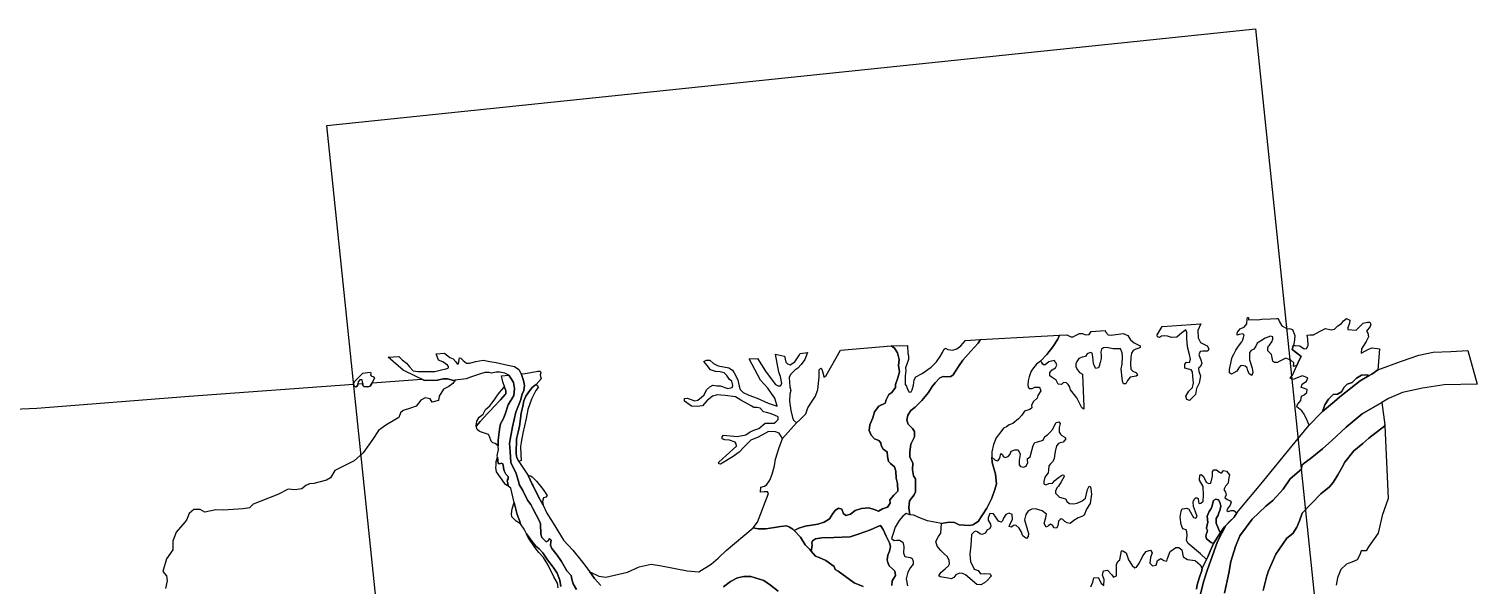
# Model space of a CAD drawing. Header units: inches. Extents: x 288635 to 1232953, y 676945 to 1655780.
# Drawn here: x 551611 to 619143, y 1588617 to 1614530 of the extents above; entities that cross this region are included whole.
import ezdxf

# ---------------------------------------------------------------- set-up
doc = ezdxf.new("R2010")
doc.units = ezdxf.units.IN
doc.header["$MEASUREMENT"] = 0
doc.layers.add('Images', color=7, linetype='Continuous')
picture_1 = doc.add_image_def('image1.jpg', size_in_pixel=(2578, 3749))

msp = doc.modelspace()

# ---------------------------------------------------------------- linework, layer by layer
at = {"color": 1}
for points in [[(606256.1763, 1600792.2546), (606123.8844, 1600474.754), (606130.499, 1600144.0241), (606242.9471, 1599919.1279), (606560.4477, 1599766.9921), (606639.8229, 1599621.471), (606593.5207, 1599522.2521), (606362.0098, 1599509.0229), (606236.3325, 1599495.7937), (606176.8011, 1599350.2726), (606262.7909, 1599112.1471), (606302.4785, 1598953.3968), (606249.5617, 1598801.261), (606150.3427, 1598728.5005), (606163.5719, 1598569.7502), (606242.9471, 1598371.3123), (606183.4157, 1598020.7387), (606064.353, 1597769.384), (606011.4362, 1597491.5709), (605740.2378, 1597220.3725), (605607.9458, 1597266.6746), (605555.1722, 1597423.1652), (605707.1648, 1597650.3212), (605872.5297, 1597828.9153), (605925.4465, 1598047.197), (605892.3735, 1598331.6247), (605865.9151, 1598556.521), (605810.9631, 1598638.949), (605687.321, 1598682.1983), (605515.3415, 1598728.5005), (605508.7269, 1598913.7092), (605594.7166, 1598999.6989), (605740.2378, 1598979.8552), (605786.5399, 1599145.2201), (605733.6232, 1599363.5018), (605641.0188, 1599714.0754), (605614.5604, 1600104.3366), (605614.5604, 1600388.7642), (605561.6436, 1600514.4416), (605369.8203, 1600375.535), (605138.3095, 1600170.4825), (604886.9548, 1600157.2533), (604701.7461, 1600210.1701), (604556.225, 1600236.6285), (604430.5476, 1600216.7847), (604337.9433, 1600157.2533), (604238.7243, 1600183.7117), (604230.7868, 1600283.3716), (604463.6206, 1600659.9627), (606256.1763, 1600792.2546)], [(608481.6642, 1601076.6012), (608486.9559, 1600970.9542), (608693.3313, 1600986.8293), (608920.8734, 1600973.6001), (609108.7279, 1601002.7043), (609516.1871, 1601029.1627), (609807.2293, 1601037.1002), (609868.0836, 1601031.8085), (609926.2921, 1600875.704), (610042.709, 1600695.787), (610270.2511, 1600571.4326), (610442.2306, 1600550.2659), (610533.3198, 1600520.9751), (610652.3826, 1600243.162), (610627.4393, 1600047.5566), (610592.6213, 1599846.5621), (610572.0968, 1599783.1456), (610549.5474, 1599708.464), (610518.9599, 1599597.764), (610782.8375, 1599385.223), (610935.3358, 1599261.2529), (610850.8204, 1599092.2222), (610736.9849, 1598846.8883), (610590.3976, 1598806.6582), (610603.6268, 1598968.0544), (610458.1056, 1599092.4088), (610299.3553, 1599150.6173), (610231.7489, 1599192.6246), (609952.7505, 1599052.7212), (609844.2711, 1598991.8669), (609690.8124, 1598986.5753), (609649.0586, 1599021.2451), (609614.2949, 1599050.1107), (609563.0943, 1599357.314), (609489.7287, 1599417.847), (609386.541, 1599531.618), (609391.8327, 1599674.4933), (609422.0676, 1599766.9111), (609464.6136, 1599798.8206), (609574.3955, 1599952.3064), (609619.3748, 1600081.9525), (609614.0831, 1600177.2026), (609513.5412, 1600216.8902), (609270.1241, 1600124.2859), (609050.5195, 1599981.4106), (608894.415, 1599880.8687), (608825.6232, 1599753.8685), (608728.9234, 1599612.6037), (608603.3728, 1599550.1389), (608526.6434, 1599457.5345), (608537.2268, 1599110.9297), (608595.4352, 1598920.4293), (608628.316, 1598823.1023), (608661.5812, 1598724.6372), (608693.3313, 1598523.5535), (608637.7687, 1598380.6782), (608510.7684, 1598465.3451), (608457.8516, 1598610.8662), (608415.5182, 1598737.8664), (608336.1431, 1598819.8874), (608217.8502, 1598842.7665), (608119.1843, 1598835.7625), (608034.4321, 1598746.2306), (607941.9131, 1598584.4078), (607796.392, 1598499.741), (607698.4959, 1598441.5325), (607592.6624, 1598510.3243), (607592.6624, 1598666.4288), (607674.6834, 1599036.8462), (607730.246, 1599235.2841), (607794.8768, 1599370.0353), (607888.9963, 1599555.4306), (608021.2883, 1599751.2226), (608180.0386, 1599947.0147), (608214.4345, 1600050.2024), (608254.1221, 1600145.4526), (608271.508, 1600216.5769), (608283.2263, 1600264.5153), (608219.7262, 1600330.6613), (608055.7413, 1600288.4992), (607949.8506, 1600264.5153), (607961.9543, 1600327.4544), (607976.309, 1600402.0989), (608090.0801, 1600555.5576), (608163.3196, 1600584.6527), (608283.2263, 1600632.2869), (608402.289, 1600793.683), (608418.1641, 1601002.7043), (608431.3932, 1601076.6012), (608481.6642, 1601076.6012)], [(613124.7974, 1600527.1769), (613503.9549, 1600498.9827), (613668.91, 1600647.8271), (613840.3603, 1600812.9275), (614038.646, 1600867.4643), (614138.6092, 1600859.0407), (614189.611, 1600768.4774), (614157.861, 1600660.5272), (613981.7725, 1600440.8098), (614049.9108, 1600355.7266), (614077.2993, 1600179.6091), (613977.0637, 1599962.432), (613751.4602, 1599625.4751), (613745.1102, 1599422.2747), (613935.6105, 1599536.5749), (614086.7561, 1599601.775), (614259.4612, 1599676.2752), (614593.2378, 1599623.983), (614514.5445, 1598640.3164), (614243.0272, 1598437.1953), (614111.7019, 1598375.9102), (613997.4017, 1598405.5436), (613751.8678, 1598397.0769), (613527.5007, 1598253.1432), (613315.8336, 1598062.6429), (613082.9998, 1597973.7427), (612943.2996, 1597829.8091), (612816.2993, 1597613.9086), (612638.4989, 1597508.0751), (612435.2985, 1597491.1417), (612219.3981, 1597279.4746), (612045.8311, 1597017.0074), (611931.5309, 1596707.9735), (611858.3691, 1596632.6619), (611315.8189, 1596074.1693), (611221.9105, 1596285.4634), (611131.7883, 1596488.2383), (611075.9995, 1596574.1562), (610968.0436, 1596740.4143), (610735.5569, 1596920.6784), (610777.8903, 1597031.8036), (610931.349, 1597222.304), (610952.5157, 1597418.096), (611084.8076, 1597486.8878), (611205.2247, 1597590.9993), (611217.0995, 1597730.305), (611009.7152, 1597800.7374), (610936.6406, 1597825.5552), (610989.5574, 1597973.7221), (611193.2315, 1598120.023), (611259.4811, 1598274.6053), (610984.2657, 1598370.5979), (610639.6079, 1598222.2311), (610545.1047, 1598195.2302), (610423.348, 1598254.181), (610545.1047, 1598433.3556), (610736.9849, 1598846.8883), (610850.8204, 1599092.2222), (610935.3358, 1599261.2529), (610782.8375, 1599385.223), (610518.9599, 1599597.764), (610549.5474, 1599708.464), (610572.0968, 1599783.1456), (610655.2998, 1599781.0504), (610882.8419, 1599762.5295), (611075.9882, 1599617.0084), (611195.0509, 1599638.1751), (611274.426, 1599783.6963), (611250.6135, 1600074.7385), (611221.5093, 1600254.6555), (611360.6265, 1600268.6949), (611509.9057, 1600283.7598), (611825.995, 1600442.7463), (612081.4068, 1600565.277), (612335.4073, 1600501.7769), (612494.1577, 1600546.2269), (612652.908, 1600692.2772), (612824.3583, 1600806.5775), (612913.2585, 1600927.2277), (613052.9588, 1601035.1779), (613124.7974, 1601013.0483), (613205.3591, 1600958.9778), (613192.6591, 1600819.2775), (613124.7974, 1600597.027), (613124.7974, 1600527.1769)], [(598256.5111, 1598319.9669), (598212.061, 1598135.8165), (598193.011, 1597951.6661), (598212.061, 1597843.7159), (598256.5111, 1597773.8658), (598402.5614, 1597780.2158), (598523.2117, 1597843.7159), (598739.1121, 1597837.3659), (598802.6122, 1597665.9156), (598662.9119, 1597456.3652), (598624.8119, 1597323.0149), (598466.0615, 1597170.6146), (598364.4613, 1596999.1642), (598377.1614, 1596878.514), (598294.6112, 1596789.6138), (598040.6107, 1596719.7637), (597907.2604, 1596529.2633), (597761.2101, 1596357.813), (597488.1596, 1596141.9125), (597329.4093, 1596084.7624), (597196.059, 1595995.8622), (597062.7087, 1595926.0121), (596986.5086, 1595824.4119), (596713.458, 1595475.1612), (596586.4578, 1595170.3606), (596511.0931, 1594829.7262), (596519.2286, 1594577.032), (596527.1121, 1594332.1846), (596690.5715, 1593776.4545), (596730.2591, 1593339.8912), (596650.884, 1593070.0156), (596508.0087, 1592657.2648), (596289.5947, 1592195.3014), (595883.1939, 1591579.3501), (595635.5434, 1591426.9498), (595457.743, 1591388.8498), (594987.8421, 1591426.9498), (594778.2917, 1591528.55), (594524.2912, 1591553.9501), (594333.7908, 1591509.5), (594163.9685, 1591476.5384), (593521.9152, 1591609.5127), (593107.5903, 1591771.4158), (592878.9764, 1591879.3882), (592687.0044, 1591887.4157), (592641.366, 1592217.7596), (592673.116, 1592535.2603), (592887.429, 1592821.0108), (592950.9291, 1592955.9486), (592950.9291, 1593392.512), (592950.9291, 1593559.1998), (592855.6789, 1593710.0126), (592815.9913, 1593987.8257), (592823.9288, 1594305.3263), (592696.9286, 1594575.2018), (592688.9911, 1594829.2024), (592744.5537, 1595186.3906), (592911.2415, 1595519.7662), (592903.304, 1595765.8292), (592815.9913, 1595916.642), (592617.5534, 1596107.1424), (592546.1158, 1596297.6428), (592593.7409, 1596527.8308), (592744.5537, 1596750.0812), (592942.9916, 1596900.894), (593244.6172, 1597210.4571), (593562.1178, 1597583.5204), (593736.7431, 1597861.3334), (593871.6809, 1598043.8963), (594085.9938, 1598266.1467), (594252.6817, 1598329.6469), (594451.1196, 1598313.7718), (594601.9324, 1598329.6469), (594713.0576, 1598416.9595), (594816.2453, 1598575.7098), (594959.1206, 1598805.8978), (595165.496, 1599091.6484), (595530.6217, 1599520.2742), (595871.9349, 1599885.4), (595989.2615, 1600064.273), (599676.372, 1600266.6115), (599594.6182, 1600069.9695), (599366.6229, 1599717.8754), (599086.6792, 1599357.1232), (598779.4328, 1599052.1716), (598605.7618, 1598916.8681), (598415.2614, 1598675.5676), (598332.7113, 1598548.5673), (598256.5111, 1598319.9669)], [(598256.5111, 1598319.9669), (598212.061, 1598135.8165), (598193.011, 1597951.6661), (598212.061, 1597843.7159), (598256.5111, 1597773.8658), (598402.5614, 1597780.2158), (598523.2117, 1597843.7159), (598739.1121, 1597837.3659), (598802.6122, 1597665.9156), (598662.9119, 1597456.3652), (598624.8119, 1597323.0149), (598466.0615, 1597170.6146), (598364.4613, 1596999.1642), (598377.1614, 1596878.514), (598294.6112, 1596789.6138), (598040.6107, 1596719.7637), (597907.2604, 1596529.2633), (597761.2101, 1596357.813), (597488.1596, 1596141.9125), (597329.4093, 1596084.7624), (597196.059, 1595995.8622), (597062.7087, 1595926.0121), (596986.5086, 1595824.4119), (596713.458, 1595475.1612), (596586.4578, 1595170.3606), (596511.0931, 1594829.7262), (596519.2286, 1594577.032), (596527.1121, 1594332.1846), (596690.5715, 1593776.4545), (596730.2591, 1593339.8912), (596650.884, 1593070.0156), (596508.0087, 1592657.2648), (596289.5947, 1592195.3014), (595883.1939, 1591579.3501), (595635.5434, 1591426.9498), (595457.743, 1591388.8498), (594987.8421, 1591426.9498), (594778.2917, 1591528.55), (594524.2912, 1591553.9501), (594333.7908, 1591509.5), (594163.9685, 1591476.5384), (593521.9152, 1591609.5127), (593107.5903, 1591771.4158), (592878.9764, 1591879.3882), (592687.0044, 1591887.4157), (592641.366, 1592217.7596), (592673.116, 1592535.2603), (592887.429, 1592821.0108), (592950.9291, 1592955.9486), (592950.9291, 1593392.512), (592950.9291, 1593559.1998), (592855.6789, 1593710.0126), (592815.9913, 1593987.8257), (592823.9288, 1594305.3263), (592696.9286, 1594575.2018), (592688.9911, 1594829.2024), (592744.5537, 1595186.3906), (592911.2415, 1595519.7662), (592903.304, 1595765.8292), (592815.9913, 1595916.642), (592617.5534, 1596107.1424), (592546.1158, 1596297.6428), (592593.7409, 1596527.8308), (592744.5537, 1596750.0812), (592942.9916, 1596900.894), (593244.6172, 1597210.4571), (593562.1178, 1597583.5204), (593736.7431, 1597861.3334), (593871.6809, 1598043.8963), (594085.9938, 1598266.1467), (594252.6817, 1598329.6469), (594451.1196, 1598313.7718), (594601.9324, 1598329.6469), (594713.0576, 1598416.9595), (594816.2453, 1598575.7098), (594959.1206, 1598805.8978), (595165.496, 1599091.6484), (595530.6217, 1599520.2742), (595871.9349, 1599885.4), (595989.2615, 1600064.273), (599676.372, 1600266.6115), (599594.6182, 1600069.9695), (599366.6229, 1599717.8754), (599086.6792, 1599357.1232), (598779.4328, 1599052.1716), (598605.7618, 1598916.8681), (598415.2614, 1598675.5676), (598332.7113, 1598548.5673), (598256.5111, 1598319.9669)], [(601944.1346, 1600274.3382), (602079.2727, 1600263.9774), (602642.636, 1600337.8384), (602856.9489, 1600242.5882), (602983.9491, 1600036.2128), (603150.8374, 1599906.7892), (603428.45, 1599758.3997), (603436.3875, 1599679.0246), (603364.9499, 1599647.2745), (603237.9497, 1599615.5244), (603103.0119, 1599544.0868), (603023.6367, 1599417.0865), (602991.8867, 1599234.5237), (602976.0116, 1598909.0855), (602992.0871, 1598676.4742), (603095.0744, 1598575.7098), (603261.7622, 1598504.2722), (603301.4498, 1598401.0845), (603253.8247, 1598345.5219), (603150.637, 1598337.5844), (602960.1366, 1598305.8343), (602841.0739, 1598155.0215), (602761.6987, 1597996.2712), (602650.5735, 1597988.3337), (602613.914, 1598117.8803), (602595.0109, 1598258.2092), (602547.3858, 1598686.8351), (602597.498, 1598909.0484), (602602.9484, 1599274.2112), (602595.0109, 1599440.8991), (602515.8361, 1599628.9761), (602174.3225, 1599623.4619), (601856.8219, 1599679.0246), (601722.0845, 1599668.6637), (601634.5714, 1599607.5869), (601602.8214, 1599488.5242), (601618.6964, 1599298.0238), (601610.7589, 1599178.9611), (601571.0713, 1598988.4607), (601523.4462, 1598821.7728), (601483.7586, 1598742.3977), (601372.6334, 1598702.7101), (601303.3308, 1598822.6719), (601253.5707, 1598940.8356), (601227.9028, 1599251.8468), (601188.6411, 1599416.7462), (601102.7579, 1599448.8366), (600967.8201, 1599385.3365), (600880.5074, 1599266.2737), (600729.895, 1599232.1003), (600570.9443, 1599178.9611), (600475.6941, 1599036.0858), (600436.0065, 1598924.9605), (600428.069, 1598790.0228), (600515.3817, 1598647.1475), (600610.8323, 1598517.7239), (600745.5697, 1598448.7096), (600801.1323, 1596924.7065), (600801.1323, 1596805.6438), (600713.8196, 1596877.0815), (600483.6316, 1597345.3949), (600182.006, 1597718.4581), (600134.3809, 1597869.2709), (600078.8183, 1597964.5211), (599991.5057, 1598035.9588), (599864.5054, 1598051.8338), (599761.3177, 1597964.5211), (599602.5674, 1597980.3962), (599515.2547, 1598170.8965), (599277.1292, 1598313.7718), (599213.6291, 1598361.3969), (599221.5666, 1598528.0848), (599324.7543, 1598639.21), (599483.5046, 1598742.3977), (599547.0048, 1598869.3979), (599499.5801, 1598993.9748), (599420.2049, 1599073.35), (599166.004, 1599020.2107), (599007.2537, 1598885.273), (598951.6911, 1598861.4604), (598896.1285, 1598909.0855), (598840.5659, 1598980.5232), (598779.4328, 1599052.1716), (599086.6792, 1599357.1232), (599366.6229, 1599717.8754), (599594.6182, 1600069.9695), (599676.372, 1600266.6115), (600015.3182, 1600282.2758), (600205.8186, 1600179.0881), (600301.0688, 1600187.0256), (600420.1315, 1600250.5257), (600602.6944, 1600345.7759), (600745.5697, 1600345.7759), (600880.5074, 1600274.3382), (601055.1328, 1600298.1508), (601142.4455, 1600433.0886), (601793.3218, 1600480.7137), (601809.1968, 1600417.2135), (601944.1346, 1600274.3382)], [(587622.2101, 1598887.9188), (587463.4598, 1598729.1685), (587320.5845, 1598633.9183), (587130.0841, 1598435.4804), (587066.584, 1598292.6051), (587098.334, 1597848.1042), (587138.0216, 1597689.3539), (587097.3658, 1597504.2802), (587082.459, 1597189.2904), (587137.0534, 1596750.2162), (587217.3968, 1596419.3514), (587272.9594, 1596292.3511), (587407.2459, 1596171.1636), (586748.4321, 1595448.8496), (586598.2705, 1595689.0999), (586431.5827, 1595760.5376), (586106.1446, 1595776.4126), (585621.9561, 1595514.4746), (585271.7371, 1595361.1509), (584954.2365, 1595043.6503), (584725.0168, 1594808.0356), (584447.2037, 1594601.6602), (583867.7651, 1594244.472), (583780.4524, 1594268.2846), (583788.3899, 1594347.6597), (584121.7656, 1594657.2228), (584605.9541, 1595093.7862), (584597.0483, 1595202.4006), (584542.4539, 1595276.3491), (584288.4534, 1595363.6618), (584058.2655, 1595387.4743), (583939.2027, 1595427.1619), (583939.2027, 1595530.3496), (584001.7346, 1595599.2764), (584645.6416, 1595546.2246), (585044.5049, 1595613.8832), (585240.9553, 1595752.6), (585415.5807, 1595831.9752), (585645.7686, 1595911.3504), (585947.3942, 1596157.4133), (586288.7074, 1596165.3509), (586360.1451, 1596165.3509), (586447.4577, 1596220.9135), (586558.583, 1596332.0387), (586558.583, 1596451.1014), (586383.9576, 1596538.4141), (586177.5822, 1596617.7893), (586002.9568, 1596657.4768), (585868.0191, 1596689.2269), (585709.2688, 1596855.9147), (585574.331, 1596887.6648), (585415.5807, 1596895.6023), (585296.5179, 1596974.9775), (584804.392, 1597236.9155), (584557.3607, 1597385.2174), (584074.1405, 1597443.2909), (583883.6401, 1597467.1035), (583716.9523, 1597482.9785), (583494.7018, 1597419.4784), (583216.8888, 1597197.2279), (583018.4509, 1596974.9775), (582772.3879, 1596943.2274), (582510.4499, 1596951.1649), (582185.0117, 1597189.2904), (582176.1059, 1597305.8423), (582304.0745, 1597324.2282), (582669.2002, 1597197.2279), (582804.138, 1597236.9155), (582978.7633, 1597371.8533), (583105.7636, 1597482.9785), (583208.9513, 1597713.1665), (583367.7016, 1597848.1042), (583502.6393, 1597935.4169), (583684.234, 1597901.156), (583851.89, 1597903.6668), (584200.1725, 1597782.0932), (584407.5162, 1597816.3542), (584439.2662, 1597911.6044), (584391.6411, 1598117.9798), (584280.5159, 1598189.4174), (584161.4532, 1598379.9178), (584026.5154, 1598506.918), (583843.9525, 1598554.5431), (583621.7021, 1598570.4182), (583389.6309, 1598645.861), (583232.7638, 1598848.2312), (583081.951, 1599038.7316), (583207.983, 1599091.7834), (583367.7016, 1599102.2317), (583542.3269, 1598943.4814), (583756.6399, 1598832.3562), (584248.7658, 1598745.0435), (584418.8814, 1598624.3164), (584494.8288, 1598498.9805), (584677.3917, 1598173.5424), (584738.0127, 1597882.5618), (584780.5794, 1597729.0415), (584923.4547, 1597594.1037), (585185.3927, 1597467.1035), (585566.3935, 1597332.1657), (586082.332, 1597086.1027), (586502.0521, 1596948.6541), (586391.8951, 1597332.1657), (586241.0823, 1597546.4786), (586066.457, 1597792.5416), (585733.0813, 1598165.6049), (585193.3302, 1599157.7943), (585582.2685, 1599173.6694), (585963.2693, 1598578.3557), (586264.8949, 1598165.6049), (586423.6452, 1597967.167), (586550.6454, 1597895.7293), (586660.8024, 1597901.156), (586717.3333, 1598006.8545), (586661.7707, 1598332.2927), (586582.3955, 1598538.6681), (586422.6769, 1599369.5964), (586852.271, 1599284.7946), (586907.8337, 1598999.044), (586987.2088, 1598919.6689), (587114.2091, 1598879.9813), (587328.522, 1599014.9191), (587519.0224, 1599300.6696), (587582.5225, 1599403.8573), (587915.8982, 1599451.4824), (587788.8979, 1599126.0443), (587622.2101, 1598887.9188)], [(592210.0943, 1598546.6056), (592130.7191, 1598276.7301), (592019.5939, 1597959.2294), (592019.5939, 1597824.2917), (591852.906, 1597586.1662), (591717.9683, 1597490.916), (591651.1075, 1597368.1557), (591584.6602, 1597246.1544), (591538.0513, 1597091.3944), (591252.3007, 1596956.4566), (591045.9253, 1596686.5811), (590966.5501, 1596408.768), (590831.6123, 1596083.3299), (590792.0697, 1595819.7123), (590894.3268, 1595599.6493), (591036.5671, 1595432.009), (591239.7675, 1595345.6488), (591346.4478, 1595244.0486), (591361.6878, 1595117.0484), (591442.9679, 1594949.408), (591630.9283, 1594822.4078), (591646.1684, 1594598.8873), (591702.0485, 1594380.4469), (591793.4886, 1594278.8467), (591976.369, 1594131.5264), (592032.2491, 1593923.246), (592057.6492, 1593593.0453), (592108.4493, 1593354.2848), (592128.7693, 1592993.6041), (591950.969, 1592800.5637), (591757.9286, 1592592.2833), (591778.2486, 1592424.643), (591646.1684, 1592246.8426), (591417.5679, 1592160.4825), (591224.5275, 1592053.8022), (591021.3271, 1592135.0824), (590782.5666, 1592211.2826), (590442.2059, 1592190.9625), (590147.5654, 1592089.3623), (589918.9649, 1591916.642), (589725.9245, 1591855.6818), (589598.9243, 1591936.962), (589512.5641, 1592155.4024), (589370.3238, 1592196.0425), (589207.212, 1592089.4647), (589101.4851, 1591955.1137), (588944.0048, 1591706.1932), (588695.0843, 1591543.6329), (588405.5237, 1591452.1927), (587816.2426, 1591360.7525), (587516.522, 1591269.3123), (587295.9803, 1591160.6185), (587234.5469, 1591224.7229), (587074.5215, 1591315.5287), (586947.5212, 1591371.0913), (586653.8332, 1591347.2787), (586376.0201, 1591291.7161), (585979.1443, 1591228.216), (585621.9561, 1591236.1535), (585383.1794, 1591281.6538), (585590.206, 1591545.7166), (586106.1446, 1592887.1568), (586050.5819, 1592966.532), (585899.7691, 1592958.5944), (585725.1438, 1592950.6569), (585748.9563, 1593172.9074), (585907.7067, 1593228.47), (586026.7694, 1593307.8451), (586169.6447, 1593506.283), (586272.8324, 1593784.0961), (586383.9576, 1594173.0344), (586431.5827, 1594474.66), (586590.333, 1595022.3486), (586669.7082, 1595220.7865), (586748.4321, 1595448.8496), (587407.2459, 1596171.1636), (587566.6475, 1596308.2261), (587836.523, 1596601.9142), (587939.7107, 1596871.7898), (588098.461, 1597141.6653), (588288.9614, 1597411.5409), (588400.0866, 1597721.104), (588455.6493, 1598300.5426), (588463.5868, 1598649.7933), (588535.0244, 1598729.1685), (588582.6495, 1598681.5434), (588654.0872, 1598459.2929), (588685.8372, 1598308.4801), (588789.0249, 1598387.8553), (589455.7763, 1599562.6077), (591820.1057, 1599767.603), (591971.9688, 1599649.9203), (592114.8441, 1599435.6074), (592194.2192, 1599126.0443), (592170.4067, 1598840.2937), (592210.0943, 1598546.6056)], [(567709.4806, 1598213.5173), (567680.9055, 1598175.4172), (567613.7661, 1598038.9355), (567525.3302, 1597886.4917), (567420.555, 1597848.3916), (567226.8796, 1597867.4416), (567188.7795, 1597921.4167), (567173.9667, 1598007.0022), (567160.2045, 1598086.5171), (567144.3294, 1598178.5923), (567045.9042, 1598172.2422), (566969.7041, 1598080.1671), (566952.481, 1597990.9204), (566934.779, 1597899.1917), (566855.4039, 1597854.7416), (566782.3787, 1597880.1417), (566748.3246, 1597976.0968), (566798.2537, 1598108.7421), (567051.6899, 1598360.0838), (567182.4295, 1598489.7429), (567401.5049, 1598518.3179), (567538.0302, 1598543.718), (567557.0803, 1598505.6179), (567531.6802, 1598407.1927), (567572.9553, 1598369.0926), (567671.3805, 1598321.4675), (567725.3556, 1598248.4424), (567709.4806, 1598213.5173)], [(573491.2762, 1595373.7831), (573489.3424, 1595096.1814), (573353.8755, 1595206.2483), (573239.5753, 1595240.115), (573171.8418, 1595324.7818), (573095.6417, 1595536.4489), (573044.8416, 1595629.5824), (572905.1413, 1595680.3825), (572672.3075, 1595760.816), (572606.0225, 1595786.9283), (572506.7725, 1595862.9073), (572460.2421, 1596020.8877), (572655.0267, 1596230.8214), (573015.0714, 1596618.868), (573146.0936, 1596760.0802), (573283.0164, 1596907.6519), (573597.9564, 1597247.0859), (573823.8878, 1597490.5887), (573851.6234, 1597520.4814), (573848.9372, 1597679.5407), (573834.0073, 1597720.6106), (573794.5264, 1597829.2163), (573780.9622, 1597866.5292), (573713.7096, 1598080.6873), (573654.4428, 1598368.5546), (573984.6434, 1598402.4213), (574115.6941, 1598209.2754), (574207.7693, 1598047.3501), (574253.2777, 1597781.7079), (574217.7176, 1597451.5072), (573958.6371, 1597009.5464), (573816.3968, 1596582.8255), (573719.8766, 1596338.985), (573608.1164, 1596130.7046), (573567.4763, 1595978.3043), (573531.9162, 1595734.4638), (573491.2762, 1595373.7831)], [(572655.0267, 1596230.8214), (572460.2421, 1596020.8877), (572484.1291, 1596153.6944), (572502.7346, 1596257.1378), (572610.6848, 1596434.9382), (572788.1919, 1596584.0771), (572902.7854, 1596796.8889), (573105.9858, 1596961.9892), (573197.3049, 1597090.1564), (573299.512, 1597233.605), (573467.9365, 1597469.9903), (573473.555, 1597477.1078), (573559.5384, 1597586.031), (573665.7748, 1597720.6106), (573751.5076, 1597829.2163), (573780.9622, 1597866.5292), (573794.5264, 1597829.2163), (573834.0073, 1597720.6106), (573848.9372, 1597679.5407), (573851.6234, 1597520.4814), (573823.8878, 1597490.5887), (573597.9564, 1597247.0859), (573283.0164, 1596907.6519), (573146.0936, 1596760.0802), (573015.0714, 1596618.868), (572655.0267, 1596230.8214)], [(574572.9195, 1594419.3921), (574454.6057, 1594366.1473), (574356.9383, 1594537.0653), (574332.1055, 1594731.3754), (574334.2006, 1594822.0752), (574334.2007, 1594822.0781), (574339.5983, 1595021.0146), (574343.1617, 1595152.3495), (574350.5882, 1595426.067), (574422.3997, 1595732.8979), (574490.2885, 1596022.9682), (574531.79, 1596354.9801), (574550.1509, 1596501.8673), (574553.7887, 1596530.9693), (574603.5102, 1596768.2768), (574603.5115, 1596768.2827), (574638.9746, 1596937.5388), (574693.4889, 1597197.7206), (574739.4557, 1597311.02), (574773.3419, 1597394.5431), (574787.5153, 1597414.8257), (574894.2912, 1597567.6257), (575061.7897, 1597807.3218), (575176.0899, 1597896.222), (575261.0313, 1597959.1278), (575329.6293, 1597917.1907), (575364.0252, 1597827.2322), (575256.5452, 1597687.7689), (575042.7396, 1597273.1399), (574873.5913, 1596789.9038), (574795.0891, 1596384.1381), (574636.3388, 1595698.3367), (574572.8387, 1595279.2359), (574572.8387, 1595252.8312), (574535.8777, 1595070.2684), (574549.1069, 1594689.2676), (574572.9195, 1594419.3921)], [(612496.9538, 1597163.0653), (611931.5309, 1596707.9735), (612045.8311, 1597017.0074), (612219.3981, 1597279.4746), (612435.2985, 1597491.1417), (612638.4989, 1597508.0751), (612816.2993, 1597613.9086), (612943.2996, 1597829.8091), (613082.9998, 1597973.7427), (613315.8336, 1598062.6429), (613527.5007, 1598253.1432), (613751.8678, 1598397.0769), (613997.4017, 1598405.5436), (614111.7019, 1598375.9102), (613699.2229, 1598128.2672), (612742.4876, 1597391.6657), (612496.9538, 1597163.0653)], [(599172.4594, 1594166.9912), (599157.5063, 1593972.6014), (599146.2915, 1593852.977), (598981.8079, 1593636.1577), (598940.687, 1593434.2914), (598944.4253, 1593325.8818), (599030.4054, 1593281.0226), (599168.7211, 1593340.8348), (599344.4195, 1593367.0027), (599452.8292, 1593494.1037), (599628.5276, 1593628.6812), (599815.4408, 1593748.3056), (599878.9913, 1593740.8291), (599896.4559, 1593675.8392), (599748.152, 1593423.0766), (599619.118, 1593229.2951), (599539.7429, 1593149.92), (599492.1178, 1592985.878), (599486.8261, 1592890.6278), (599539.2677, 1592842.4), (599666.7431, 1592716.0024), (599846.6601, 1592657.794), (599952.4937, 1592631.3356), (600031.8688, 1592488.4603), (600137.7024, 1592409.0851), (600317.6194, 1592398.5018), (600497.5364, 1592435.5435), (600735.6619, 1592541.3771), (600878.5372, 1592663.0857), (600984.3707, 1593075.8365), (601058.4542, 1593218.7118), (601116.6627, 1593192.2534), (601127.246, 1593091.7115), (601164.2878, 1592853.586), (601095.496, 1592414.3768), (600936.7456, 1592149.793), (600825.6204, 1591879.9174), (600709.2035, 1591811.1256), (600539.8699, 1591747.6255), (600338.7861, 1591620.6252), (600164.1608, 1591477.7499), (600031.8688, 1591509.5), (599920.7436, 1591573.0001), (599825.4934, 1591668.2503), (599751.4099, 1591705.2921), (599702.8569, 1591671.1282), (599619.118, 1591594.1668), (599597.5387, 1591369.2301), (599528.1012, 1591268.1995), (599420.1509, 1591280.8996), (599337.6008, 1591414.2498), (599248.7006, 1591452.3499), (599153.4504, 1591376.1497), (599045.5002, 1591312.6496), (598962.95, 1591484.1), (599039.1502, 1591769.8505), (599064.5502, 1591915.9008), (598861.3498, 1592074.6511), (598550.1992, 1592169.9013), (598387.0528, 1592148.5921), (598289.8487, 1592112.7512), (598196.0608, 1592047.5835), (598099.3483, 1591896.8508), (598031.1396, 1591651.7726), (598229.5775, 1591016.7714), (598207.2985, 1590880.8488), (598131.0984, 1590791.9486), (598042.1982, 1590842.7487), (597959.648, 1590906.2488), (597876.4751, 1591118.0483), (597788.1977, 1591261.8495), (597635.7974, 1591407.8998), (597527.8472, 1591395.1998), (597426.247, 1591318.9996), (597324.6468, 1591350.7497), (597375.4469, 1591465.0499), (597477.0471, 1591674.6003), (597464.347, 1591903.2008), (597324.6468, 1591966.7009), (597165.8964, 1591896.8508), (597064.2962, 1591725.4004), (597007.1461, 1591611.1002), (596943.646, 1591541.2501), (596829.3458, 1591585.7002), (596708.6955, 1591776.2005), (596600.7453, 1591941.3009), (596416.5949, 1591954.0009), (596346.7448, 1591744.4505), (596346.7448, 1591636.5003), (596461.045, 1591458.6999), (596467.395, 1591350.7497), (596403.8949, 1591242.7995), (596289.5947, 1591172.9493), (596213.3945, 1591039.5991), (596046.7607, 1590977.0838), (595953.044, 1591001.499), (595845.0938, 1591090.3992), (595768.8936, 1591128.4992), (595686.3435, 1591103.0992), (595570.5097, 1590977.0838), (595530.8221, 1590461.1453), (595495.8431, 1590061.6971), (595514.8931, 1589706.0964), (595689.5725, 1589349.893), (595876.8439, 1589286.9956), (595991.1441, 1589134.5953), (596187.9945, 1589159.9953), (596435.645, 1589134.5953), (596483.324, 1589032.3924), (596314.9947, 1588842.4947), (596175.2945, 1588715.4944), (595997.4941, 1588626.5942), (595819.6937, 1588639.2943), (595292.6427, 1589090.1452), (595146.5924, 1589153.6453), (595000.5421, 1589166.3453), (594835.4418, 1589096.4952), (594740.1916, 1588969.4949), (594613.1913, 1588912.3448), (594473.4911, 1588944.0949), (594102.0693, 1588992.7048), (594041.6902, 1589039.3451), (594136.9404, 1589198.0954), (594346.4908, 1589369.5457), (594498.8911, 1589515.596), (594543.3412, 1589598.1462), (594524.2912, 1589769.5965), (594435.391, 1589953.7469), (594289.3407, 1590074.3971), (594130.5904, 1590220.4474), (593965.49, 1590429.9979), (593908.3399, 1590645.8983), (594022.6402, 1590880.8488), (594136.9404, 1591026.899), (594163.9685, 1591476.5384), (594333.7908, 1591509.5), (594524.2912, 1591553.9501), (594778.2917, 1591528.55), (594987.8421, 1591426.9498), (595457.743, 1591388.8498), (595635.5434, 1591426.9498), (595883.1939, 1591579.3501), (596289.5947, 1592195.3014), (596508.0087, 1592657.2648), (596650.884, 1593070.0156), (596730.2591, 1593339.8912), (596690.5715, 1593776.4545), (596527.1121, 1594332.1846), (596519.2286, 1594577.032), (596649.1312, 1594443.6227), (596764.6436, 1594405.1186), (596817.3531, 1594421.1931), (596888.3801, 1594529.6028), (596940.7158, 1594753.8986), (597008.0046, 1594705.3012), (597049.1255, 1594608.1063), (597142.5821, 1594563.2471), (597284.6361, 1594600.6298), (597378.0927, 1594720.2542), (597419.2136, 1594854.8317), (597594.912, 1594914.644), (597736.966, 1594910.9057), (597841.6374, 1594720.2542), (597793.04, 1594436.1462), (597789.3017, 1594211.8503), (597856.5905, 1594137.0851), (597987.4297, 1594114.6555), (598110.5148, 1594152.0901), (598188.2526, 1594323.1132), (598178.0812, 1594428.6696), (598185.5577, 1594510.9115), (598308.9527, 1594588.6535), (598376.2092, 1594880.9996), (598436.0214, 1595120.2485), (598518.2632, 1595258.5642), (598645.3642, 1595292.2086), (598817.3243, 1595333.3295), (598902.7104, 1595366.5826), (598993.0227, 1595538.934), (599108.9089, 1595621.1758), (599213.5803, 1595722.109), (599363.1109, 1595886.5926), (599445.3527, 1596051.0762), (599512.6414, 1596185.6537), (599647.2189, 1596219.2981), (599699.5546, 1596148.2711), (599662.172, 1595953.8813), (599659.7157, 1595740.7424), (599710.7694, 1595647.3437), (599781.7964, 1595587.5315), (599882.7295, 1595527.7192), (599931.327, 1595482.8601), (599968.7096, 1595426.7861), (599905.1591, 1595348.2826), (599849.0852, 1595277.2556), (599699.5546, 1595239.8729), (599632.2659, 1595209.9668), (599531.3327, 1595101.5572), (599464.7037, 1594841.6261), (599445.3527, 1594638.0124), (599422.9231, 1594495.9584), (599340.8298, 1594350.528), (599247.2247, 1594264.186), (599172.4594, 1594166.9912)], [(614845.0986, 1596028.2152), (614838.6002, 1596079.5665), (614843.1869, 1596082.7975), (614845.0986, 1596028.2152)], [(573491.997, 1594283.6875), (573564.3871, 1594257.0174), (573627.8873, 1594288.7675), (573713.6124, 1594269.7175), (573735.8375, 1594104.6171), (573741.9454, 1594075.1881), (573770.7625, 1593936.3418), (573856.4877, 1593790.2915), (573958.0879, 1593675.9913), (573958.0879, 1593558.516), (573923.1628, 1593514.066), (573919.9878, 1593434.6908), (573948.5629, 1593377.5407), (573952.3792, 1593220.9209), (573912.956, 1593249.2779), (573840.7098, 1593301.2445), (573786.4044, 1593357.4894), (573422.2071, 1593894.3892), (573387.7422, 1594088.646), (573392.4118, 1594180.8709), (573396.4293, 1594370.1006), (573457.086, 1594575.7676), (573491.997, 1594283.6875)], [(607126.0529, 1593869.4473), (607219.1864, 1593831.3472), (607320.7866, 1593949.8808), (607464.7203, 1593916.014), (607600.1872, 1593759.3804), (607557.8538, 1593539.2466), (607532.4537, 1593361.4462), (607405.4535, 1593225.9793), (607336.4005, 1593062.8851), (607406.2506, 1592942.2348), (607438.0007, 1592818.4096), (607382.1225, 1592677.3421), (607511.287, 1592603.6781), (607629.8206, 1592540.1779), (607680.6207, 1592472.4445), (607629.8206, 1592336.9775), (607485.887, 1592154.9438), (607481.6536, 1592082.977), (607540.9204, 1592044.8769), (607672.154, 1592095.677), (607799.1543, 1592082.977), (607947.3212, 1591977.1435), (607824.5543, 1591786.6431), (607617.1206, 1591600.3761), (607420.7239, 1591391.1009), (607358.8867, 1591325.2088), (607172.6197, 1591066.975), (607130.2863, 1591122.0084), (607082.7502, 1591242.2269), (606973.1639, 1591498.2421), (606973.164, 1591716.1745), (607073.7482, 1591867.0508), (607109.2169, 1591982.3238), (607140.8044, 1592084.9832), (607160.3373, 1592148.4653), (607187.4364, 1592286.1774), (607153.5696, 1592476.6778), (607090.0695, 1592586.7447), (606958.8359, 1592616.3781), (606857.2357, 1592557.1113), (606819.1356, 1592449.1611), (606786.3584, 1592304.9985), (606778.0746, 1592268.5641), (606736.5855, 1592190.9272), (606649.802, 1592036.4103), (606561.7295, 1591821.5218), (606595.6674, 1591534.5008), (606537.6184, 1591352.7256), (606533.3851, 1591244.7753), (606569.3685, 1591162.2252), (606558.7851, 1591088.1417), (606529.1517, 1591014.0582), (606497.4017, 1590891.2913), (606533.3851, 1590762.1744), (606746.485, 1590605.9315), (606850.8857, 1590546.2739), (606812.7856, 1590440.4404), (606698.4854, 1590194.9066), (606582.721, 1589937.3308), (606520.685, 1589813.9058), (606241.2845, 1590067.9063), (605674.0167, 1590558.974), (605589.3498, 1590698.6742), (605623.2166, 1590931.508), (605610.5166, 1591096.6084), (605580.8832, 1591181.2752), (605415.7828, 1591236.3087), (605339.5827, 1591443.7424), (605293.0159, 1591778.1764), (605348.0494, 1592053.3436), (605390.3828, 1592171.8772), (605602.0499, 1592201.5106), (605695.1834, 1592146.4771), (605860.2837, 1591875.5433), (605919.5505, 1591761.243), (606025.3841, 1591735.843), (606093.1175, 1591816.2765), (606012.684, 1592032.1769), (605928.0172, 1592273.4774), (605911.0838, 1592497.8445), (605961.8839, 1592637.5448), (606046.5508, 1592701.0449), (606131.2176, 1592646.0115), (606156.6176, 1592485.1445), (606177.7844, 1592413.1777), (606258.2179, 1592438.5777), (606364.8485, 1592529.484), (606390.2486, 1592808.8846), (606377.5485, 1593202.5853), (606203.5007, 1593499.4305), (606222.9499, 1593729.559), (606275.9483, 1593764.5615), (606371.1985, 1593694.7113), (606498.1988, 1593459.7609), (606512.4605, 1593407.676), (606622.2852, 1593348.7462), (606723.8855, 1593369.9129), (606808.5523, 1593683.1802), (606808.5523, 1593911.7807), (606867.8191, 1593983.7475), (606999.0527, 1593979.5141), (607126.0529, 1593869.4473)], [(575567.8476, 1592506.6837), (575587.6426, 1592339.8048), (575452.1235, 1592586.4809), (575267.5687, 1592943.664), (575106.6201, 1593266.973), (575082.6563, 1593314.701), (574885.4175, 1593724.3618), (574943.8403, 1593722.9017), (575003.4588, 1593707.0034), (575082.9502, 1593655.334), (575285.6532, 1593456.6056), (575597.9982, 1593060.8835), (575770.5506, 1592792.8526), (575714.8844, 1592716.4541), (575611.5678, 1592673.6155), (575567.8476, 1592506.6837)], [(574486.5348, 1591617.2214), (574534.9779, 1591463.9741), (574336.0108, 1591599.4411), (574217.4772, 1591696.8079), (574128.5771, 1591794.1748), (574115.877, 1591933.8751), (574145.5104, 1592175.1755), (574238.6439, 1592463.0428), (574381.7596, 1591902.972), (574486.5348, 1591617.2214)], [(607172.6197, 1591066.975), (606850.8857, 1590546.2739), (606746.485, 1590605.9315), (606533.3851, 1590762.1744), (606497.4017, 1590891.2913), (606529.1517, 1591014.0582), (606558.7851, 1591088.1417), (606569.3685, 1591162.2252), (606533.3851, 1591244.7753), (606537.6184, 1591352.7256), (606595.6674, 1591534.5008), (606561.7295, 1591821.5218), (606649.802, 1592036.4103), (606736.5855, 1592190.9272), (606778.0746, 1592268.5641), (606786.3584, 1592304.9985), (606819.1356, 1592449.1611), (606857.2357, 1592557.1113), (606958.8359, 1592616.3781), (607090.0695, 1592586.7447), (607153.5696, 1592476.6778), (607187.4364, 1592286.1774), (607160.3373, 1592148.4653), (607140.8044, 1592084.9832), (607109.2169, 1591982.3238), (607073.7482, 1591867.0508), (606973.164, 1591716.1745), (606973.1639, 1591498.2421), (607082.7502, 1591242.2269), (607130.2863, 1591122.0084), (607172.6197, 1591066.975)], [(607420.7239, 1591391.1009), (607617.1206, 1591600.3761), (607824.5543, 1591786.6431), (607420.7239, 1591391.1009)]]:
    msp.add_lwpolyline(points, close=True, dxfattribs=at)
for points in [[(591849.9508, 1588589.3411), (591869.0009, 1588811.5916), (591948.376, 1588938.5918), (592027.7512, 1589062.4171), (591992.8261, 1589262.4425), (591900.7509, 1589357.6927), (591726.1256, 1589513.268), (591665.8005, 1589659.3183), (591634.0504, 1589786.3185), (591665.8005, 1590002.219), (591742.0006, 1590195.8944), (591784.4522, 1590407.1214), (591735.7568, 1590578.2672), (591586.4253, 1590897.5708), (591443.55, 1591202.3714), (591316.5498, 1591396.0468), (591204.2824, 1591340.6498), (590859.1687, 1591188.0322), (590325.7676, 1591010.2318), (589909.2068, 1590857.8315), (589141.9244, 1590826.7893), (588589.4733, 1590820.4393), (588284.6727, 1590773.8725), (588144.9724, 1590682.8557), (588119.5724, 1590577.0221), (588137.3524, 1590453.8319), (588095.6431, 1590192.3502), (588023.0491, 1590268.8099), (587812.4793, 1590490.5925), (587593.8022, 1590849.8478), (587295.9803, 1591160.6185), (587516.522, 1591269.3123), (587816.2426, 1591360.7525), (588405.5237, 1591452.1927), (588695.0843, 1591543.6329), (588944.0048, 1591706.1932), (589101.4851, 1591955.1137), (589207.212, 1592089.4647), (589370.3238, 1592196.0425), (589512.5641, 1592155.4024), (589598.9243, 1591936.962), (589725.9245, 1591855.6818), (589918.9649, 1591916.642), (590147.5654, 1592089.3623), (590442.2059, 1592190.9625), (590782.5666, 1592211.2826), (591021.3271, 1592135.0824), (591224.5275, 1592053.8022), (591417.5679, 1592160.4825), (591646.1684, 1592246.8426), (591778.2486, 1592424.643), (591757.9286, 1592592.2833), (591950.969, 1592800.5637), (592128.7693, 1592993.6041), (592108.4493, 1593354.2848), (592057.6492, 1593593.0453), (592032.2491, 1593923.246), (591976.369, 1594131.5264), (591793.4886, 1594278.8467), (591702.0485, 1594380.4469), (591646.1684, 1594598.8873), (591630.9283, 1594822.4078), (591442.9679, 1594949.408), (591361.6878, 1595117.0484), (591346.4478, 1595244.0486), (591239.7675, 1595345.6488), (591036.5671, 1595432.009), (590894.3268, 1595599.6493), (590792.0697, 1595819.7123), (590831.6123, 1596083.3299), (590966.5501, 1596408.768), (591045.9253, 1596686.5811), (591252.3007, 1596956.4566), (591538.0513, 1597091.3944), (591584.6602, 1597246.1544), (591651.1075, 1597368.1557), (591717.9683, 1597490.916), (591852.906, 1597586.1662), (592019.5939, 1597824.2917), (592019.5939, 1597959.2294), (592130.7191, 1598276.7301), (592210.0943, 1598546.6056), (592170.4067, 1598840.2937), (592194.2192, 1599126.0443), (592114.8441, 1599435.6074), (591971.9688, 1599649.9203), (591820.1057, 1599767.603), (592575.22, 1599784.8581), (592599.0325, 1599411.7949), (592630.7826, 1599292.7321), (592622.8451, 1599133.9818), (592495.8448, 1598745.0435), (592511.7199, 1598602.1682), (592472.0323, 1598371.9803), (592479.9698, 1597959.2294), (592535.5324, 1597887.7918), (592559.345, 1597768.7291), (592654.5952, 1597609.9787), (592749.8453, 1597617.9163), (592805.408, 1597713.1665), (592860.9706, 1597927.4794), (592892.8232, 1598173.5291), (592964.1583, 1598316.4177), (593273.7214, 1598475.168), (593678.5347, 1598768.8561), (593932.5352, 1599014.9191), (594107.1606, 1599260.9821), (594218.2858, 1599459.4199), (594273.8484, 1599594.3577), (594361.1611, 1599657.8578), (594459.83, 1599596.7814), (594678.6617, 1599562.6077), (594877.0996, 1599626.1078), (595067.6, 1599768.9831), (595281.9129, 1600015.0461), (595989.2615, 1600064.273), (595871.9349, 1599885.4), (595871.9349, 1599885.4), (595530.6217, 1599520.2742), (595165.496, 1599091.6484), (594959.1206, 1598805.8978), (594816.2453, 1598575.7098), (594713.0576, 1598416.9595), (594601.9324, 1598329.6469), (594451.1196, 1598313.7718), (594252.6817, 1598329.6469), (594085.9938, 1598266.1467), (593871.6809, 1598043.8963), (593736.7431, 1597861.3334), (593562.1178, 1597583.5204), (593244.6172, 1597210.4571), (592942.9916, 1596900.894), (592744.5537, 1596750.0812), (592593.7409, 1596527.8308), (592546.1158, 1596297.6428), (592617.5534, 1596107.1424), (592815.9913, 1595916.642), (592903.304, 1595765.8292), (592911.2415, 1595519.7662), (592744.5537, 1595186.3906), (592688.9911, 1594829.2024), (592696.9286, 1594575.2018), (592823.9288, 1594305.3263), (592815.9913, 1593987.8257), (592855.6789, 1593710.0126), (592950.9291, 1593559.1998), (592950.9291, 1593392.512), (592950.9291, 1592955.9486), (592887.429, 1592821.0108), (592673.116, 1592535.2603), (592641.366, 1592217.7596), (592687.0044, 1591887.4157), (592513.8507, 1591950.8259), (592370.9754, 1591823.8256), (592196.35, 1591625.3877), (592005.8497, 1591307.8871), (591910.5995, 1591014.199), (591843.2195, 1590791.0007), (591966.1621, 1590696.6984), (592085.2248, 1590712.5734), (592204.2876, 1590704.6359), (592363.0379, 1590617.3232), (592410.663, 1590418.8853), (592394.7879, 1590101.3847), (592452.6038, 1589949.0882), (592709.1866, 1589900.9789), (592805.4052, 1589852.8696), (592847.2263, 1589736.259), (592839.2888, 1589593.3837), (592720.2261, 1589434.6334), (592593.2258, 1589212.3829), (592521.7882, 1588902.8198), (592588.9134, 1588585.9918)], [(576420.1137, 1588543.8153), (576369.3136, 1588839.0909), (576242.3133, 1589175.6415), (576051.813, 1589451.8671), (575800.9875, 1589788.4178), (575581.912, 1590112.2684), (575407.2867, 1590309.1188), (575254.8864, 1590429.769), (575067.561, 1590667.8945), (574808.9589, 1590998.9786), (574698.7851, 1591217.0308), (574534.9779, 1591463.9741), (574486.5348, 1591617.2214), (574381.7596, 1591902.972), (574238.6439, 1592463.0428), (574082.0103, 1593127.6774), (573952.3792, 1593220.9209), (573948.5629, 1593377.5407), (573919.9878, 1593434.6908), (573923.1628, 1593514.066), (573958.0879, 1593558.516), (573958.0879, 1593675.9913), (573856.4877, 1593790.2915), (573770.7625, 1593936.3418), (573741.9454, 1594075.1881), (573735.8375, 1594104.6171), (573713.6124, 1594269.7175), (573627.8873, 1594288.7675), (573564.3871, 1594257.0174), (573491.997, 1594283.6875), (573457.086, 1594575.7676), (573449.9461, 1594635.5029), (573514.7425, 1594939.5477), (573489.3424, 1595096.1814), (573491.2762, 1595373.7831), (573531.9162, 1595734.4638), (573567.4763, 1595978.3043), (573608.1164, 1596130.7046), (573719.8766, 1596338.985), (573816.3968, 1596582.8255), (573958.6371, 1597009.5464), (574217.7176, 1597451.5072), (574253.2777, 1597781.7079), (574207.7693, 1598047.3501), (574115.6941, 1598209.2754), (573984.6434, 1598402.4213), (573801.3685, 1598485.501), (573572.768, 1598539.4761), (573398.1426, 1598533.1261), (573185.4172, 1598495.026), (573080.642, 1598526.7761), (572867.9166, 1598526.7761), (572629.7911, 1598450.5759), (572248.7903, 1598326.7507), (572002.4099, 1598227.0555), (571489.5689, 1598157.5177), (571402.9687, 1598145.7753), (571133.7281, 1598232.1355), (570920.3677, 1598227.0555), (570656.2072, 1598171.1754), (570056.766, 1598140.6953), (569926.2175, 1598206.8399), (569675.7652, 1598333.7357), (569056.004, 1598623.2963), (568365.1226, 1599243.0575), (568862.8903, 1599271.2331), (569019.8089, 1599117.3272), (569219.8343, 1598961.7519), (569356.3596, 1598777.6016), (569527.8099, 1598593.4512), (569740.5353, 1598561.7011), (570172.3362, 1598571.2262), (570546.9869, 1598571.2262), (570905.0696, 1598658.6805), (571064.513, 1598698.2264), (571178.8132, 1598739.5015), (571172.4632, 1598803.0016), (571128.0131, 1598869.6767), (570908.9377, 1599025.2521), (570708.9123, 1599095.1022), (570597.787, 1599393.5528), (570991.4878, 1599422.1279), (571232.7883, 1599222.1025), (571397.8886, 1599164.9523), (571521.7139, 1599025.2521), (571521.7139, 1599025.2521), (571588.389, 1598930.0019), (571639.1891, 1598930.0019), (571655.0642, 1599034.7771), (571696.3392, 1599206.2274), (571747.1393, 1599193.5274), (571858.2646, 1599072.8772), (572023.3649, 1598955.4019), (572163.0652, 1598955.4019), (572448.8157, 1599037.9521), (572801.2415, 1599088.7522), (573102.8671, 1599031.6021), (573394.9676, 1598983.977), (573950.5938, 1598869.6767), (574249.0443, 1598799.8266), (574449.0697, 1598660.1263), (574568.1722, 1598459.8176), (574588.77, 1598425.1759), (574668.1452, 1598142.6003), (574715.5586, 1597918.8682), (574690.1586, 1597685.1877), (574613.9584, 1597507.3874), (574527.5982, 1597217.8268), (574319.3178, 1596669.1857), (574161.8375, 1595983.3843), (574126.2774, 1595810.664), (574044.9973, 1595404.2631), (574024.6772, 1595216.3028), (574055.1573, 1594840.382), (574090.7174, 1594322.221), (574329.4778, 1593809.14), (574461.5581, 1593392.5791), (574466.6381, 1593301.1389), (574645.2851, 1593023.7492), (574867.5356, 1592569.7233), (575013.5859, 1592369.6979), (575115.1861, 1592179.1975), (575419.9867, 1591598.1714), (575467.6118, 1591464.8211), (575489.8368, 1590988.5702), (575531.1119, 1590832.9948), (575737.4873, 1590632.9694), (575820.0375, 1590677.4195), (575893.0626, 1590782.1947), (575962.9128, 1590712.3446), (575950.2127, 1590636.1444), (575927.9877, 1590477.3941), (575988.3128, 1590324.9938), (576245.4883, 1590004.3182), (576448.6887, 1589715.3926), (576699.5142, 1589277.2417), (576890.0146, 1589058.1663), (576931.2897, 1588893.066), (576988.4398, 1588677.1655), (577153.5402, 1588400.94)], [(550547.1175, 1596792.6254), (551981.162, 1596864.063), (559085.2388, 1597419.6891), (566748.3246, 1597976.0968), (566782.3787, 1597880.1417), (566855.4039, 1597854.7416), (566934.779, 1597899.1917), (566952.481, 1597990.9204), (567173.9667, 1598007.0022), (567188.7795, 1597921.4167), (567226.8796, 1597867.4416), (567420.555, 1597848.3916), (567525.3302, 1597886.4917), (567613.7661, 1598038.9355), (569926.2175, 1598206.8399), (570056.766, 1598140.6953), (570656.2072, 1598171.1754), (570920.3677, 1598227.0555), (571133.7281, 1598232.1355), (571133.7281, 1598232.1355), (571402.9687, 1598145.7753), (571489.5689, 1598157.5177), (571375.7235, 1598013.713), (571191.0571, 1597868.618), (570940.4385, 1597749.9039), (570742.5817, 1597420.1425), (570716.2008, 1597222.2857), (570422.6794, 1597142.1556), (570320.4871, 1597301.4284), (570096.2494, 1597340.9998), (569885.2021, 1597235.4762), (569674.1549, 1596958.4766), (569404.0094, 1596864.063), (569067.394, 1596747.4293), (568935.4894, 1596641.9057), (568856.3467, 1596430.8584), (568249.5858, 1596061.5257), (567906.6339, 1595824.0975), (567642.8249, 1595415.1934), (567194.3494, 1594782.0516), (566784.6292, 1594403.4331), (565870.7913, 1593960.3602), (565677.4471, 1593608.1011), (565479.5903, 1593502.5775), (564899.2103, 1593344.2921), (564701.3535, 1593331.1016), (564529.8776, 1593251.9589), (564332.0207, 1593093.6734), (564006.4986, 1593054.0554), (563698.8789, 1593080.483), (563210.8321, 1592843.0548), (562061.8072, 1592379.3665), (561891.7866, 1592209.913), (561601.5966, 1592170.3416), (560665.0743, 1592104.3893), (560322.1225, 1592117.5798), (559820.8852, 1592012.0561), (559596.6475, 1592143.9607), (559293.2671, 1592130.7702), (559085.2388, 1591942.8032), (558963.5057, 1591642.7234), (558794.819, 1591441.1691), (558475.4589, 1591075.5339), (558317.1734, 1590666.6298), (558317.1734, 1590257.7257), (558026.9834, 1589835.6311), (557854.9238, 1589244.0478), (558026.9834, 1589044.2038), (558053.3643, 1588819.9661), (557973.9865, 1588450.2962)], [(607365.438, 1588238.4752), (607566.5217, 1589169.8104), (607654.0108, 1589720.8504), (607874.1445, 1590415.1184), (608085.8116, 1590914.6528), (608653.0794, 1591693.5877), (609296.5474, 1592294.7222), (609626.7481, 1592548.7227), (610100.8823, 1593090.5905), (610431.083, 1593564.7247), (610956.0174, 1594021.9257), (610972.9507, 1594208.1927), (611074.5509, 1594301.3262), (611362.4182, 1594504.5266), (611938.1527, 1594970.1942), (612378.4202, 1595351.195), (613047.2882, 1595969.2629), (613792.3564, 1596587.3308), (614706.9627, 1597119.7911), (614838.6002, 1596079.5665), (614845.0986, 1596028.2152), (614095.5891, 1595461.7411), (613821.4556, 1595206.3571), (613403.9197, 1594867.3978), (612979.8404, 1594338.5439), (612842.6801, 1594079.4633), (612644.5597, 1593754.3427), (612436.2793, 1593393.662), (612263.5589, 1593200.6216), (611859.4073, 1592864.6691), (610983.3964, 1591966.1791), (610861.4761, 1591605.4984), (610744.6359, 1591321.0178), (610551.5955, 1591016.2172), (610272.1949, 1590802.8568), (609761.301, 1590059.7416), (609415.3293, 1589279.5011), (609337.4731, 1589040.0933), (609174.9127, 1588354.2919)], [(609174.9127, 1588354.2919), (609337.4731, 1589040.0933), (609415.3293, 1589279.5011), (609761.301, 1590059.7416), (610272.1949, 1590802.8568), (610551.5955, 1591016.2172), (610744.6359, 1591321.0178), (610861.4761, 1591605.4984), (610983.3964, 1591966.1791), (611859.4073, 1592864.6691), (612263.5589, 1593200.6216), (612436.2793, 1593393.662), (612644.5597, 1593754.3427), (612842.6801, 1594079.4633), (612979.8404, 1594338.5439), (613403.9197, 1594867.3978), (613821.4556, 1595206.3571), (614095.5891, 1595461.7411), (614845.0986, 1596028.2152), (614845.0986, 1596028.2152), (615001.9372, 1592656.1848), (614724.1241, 1591862.4332), (614525.6862, 1591028.994), (614089.1228, 1590393.9927), (613969.5521, 1590209.0945), (613734.6016, 1590209.0945), (613677.4515, 1590024.9441), (613550.4512, 1589796.3437), (613309.1508, 1589688.3935), (613136.2111, 1589625.1229), (613048.8002, 1589593.1433), (612794.7997, 1589339.1428), (612629.6994, 1588945.442), (612569.7997, 1588612.8493)], [(578274.0219, 1588588.414), (577980.167, 1588926.2256), (577761.5477, 1589235.0512), (578184.5037, 1589037.4616), (578517.8794, 1588989.8365), (579518.0064, 1589220.0245), (580065.695, 1589466.0875), (580629.2586, 1589593.0877), (581113.4471, 1589505.775), (582312.012, 1589275.5871), (582851.763, 1589227.962), (583431.2017, 1589585.1502), (583748.7023, 1589862.9633), (584121.7656, 1590220.1515), (585383.1794, 1591281.6538), (585621.9561, 1591236.1535), (585979.1443, 1591228.216), (586376.0201, 1591291.7161), (586653.8332, 1591347.2787), (586947.5212, 1591371.0913), (587074.5215, 1591315.5287), (587074.5215, 1591315.5287), (587234.5469, 1591224.7229), (587295.9803, 1591160.6185), (587593.8022, 1590849.8478), (587812.4793, 1590490.5925), (588023.0491, 1590268.8099), (588095.6431, 1590192.3502), (588298.8435, 1589968.8297), (588468.6593, 1589897.3284), (588781.4445, 1589765.6293), (589157.3653, 1589481.1488), (589213.077, 1589342.6694), (589351.9373, 1589265.5248), (590092.2197, 1588717.1675), (590521.7421, 1588542.652)], [(590521.7421, 1588542.652), (590092.2197, 1588717.1675), (589351.9373, 1589265.5248), (589213.077, 1589342.6694), (589157.3653, 1589481.1488), (588781.4445, 1589765.6293), (588468.6593, 1589897.3284), (588298.8435, 1589968.8297), (588095.6431, 1590192.3502), (588137.3524, 1590453.8319), (588119.5724, 1590577.0221), (588144.9724, 1590682.8557), (588284.6727, 1590773.8725), (588589.4733, 1590820.4393), (589141.9244, 1590826.7893), (589909.2068, 1590857.8315), (590325.7676, 1591010.2318), (590859.1687, 1591188.0322), (591204.2824, 1591340.6498), (591316.5498, 1591396.0468), (591443.55, 1591202.3714), (591586.4253, 1590897.5708), (591735.7568, 1590578.2672), (591784.4522, 1590407.1214), (591742.0006, 1590195.8944), (591665.8005, 1590002.219), (591634.0504, 1589786.3185), (591665.8005, 1589659.3183), (591726.1256, 1589513.268), (591900.7509, 1589357.6927), (591992.8261, 1589262.4425), (592027.7512, 1589062.4171), (591948.376, 1588938.5918), (591869.0009, 1588811.5916), (591849.9508, 1588589.3411)], [(606067.2095, 1588422.999), (606087.5295, 1588621.1194), (606204.3697, 1588976.7201), (606305.9699, 1589291.6808), (606314.3166, 1589347.3249), (606321.21, 1589393.281), (606520.685, 1589813.9058), (606582.721, 1589937.3308), (606698.4854, 1590194.9066), (606812.7856, 1590440.4404), (606850.8857, 1590546.2739), (607172.6197, 1591066.975), (607358.8867, 1591325.2088), (607420.7239, 1591391.1009), (607420.7239, 1591391.1009), (607044.4096, 1590643.7189), (606790.409, 1589949.4508), (606577.0528, 1589347.3701), (606384.0082, 1588764.1151), (606172.3411, 1587883.5801)], [(601132.4381, 1588526.8593), (601221.3382, 1588746.9931), (601271.9123, 1588945.1004), (601474.9696, 1588968.5301), (601615.5478, 1588710.8034), (601732.6963, 1588593.6549), (601748.316, 1588867.0014), (601678.027, 1589077.8686), (601724.8864, 1589273.1161), (601904.514, 1589304.3557), (602115.3813, 1589093.4884), (602191.4085, 1588976.0169), (602331.1088, 1589039.517), (602326.8754, 1589331.6176), (602326.8754, 1589581.3848), (602401.7061, 1589729.9666), (602490.2564, 1589796.3793), (602560.5455, 1590218.1138), (602630.8345, 1590218.1138), (602779.2226, 1590124.395), (602888.5612, 1589796.3793), (603052.5691, 1589523.0328), (603179.8938, 1589412.0511), (603268.794, 1589441.6845), (603404.2609, 1589653.3516), (603552.4279, 1589975.0856), (603717.5282, 1590186.7526), (603853.2793, 1590228.0682), (603912.2619, 1590246.0194), (603992.6954, 1590110.5525), (603908.0286, 1589898.8854), (603888.2282, 1589632.3714), (604009.6288, 1589509.418), (604178.9625, 1589547.518), (604238.235, 1589763.4086), (604403.6814, 1589858.8585), (604536.4497, 1589765.1397), (604674.2635, 1589733.7851), (604712.3635, 1589856.552), (604825.416, 1590179.0643), (605090.9525, 1590366.5018), (605231.5307, 1590366.5018), (605372.1088, 1590249.3534), (605442.3979, 1589929.1475), (605645.4553, 1589811.9991), (605989.0908, 1589757.3298), (606012.4414, 1589738.2806), (606012.4414, 1589738.2806), (606224.6898, 1589550.7613), (606321.21, 1589393.281), (606314.3166, 1589347.3249), (606305.9699, 1589291.6808), (606204.3697, 1588976.7201), (606087.5295, 1588621.1194), (606067.2095, 1588422.999)], [(583996.3433, 1588525.6646), (584332.894, 1588782.8401), (584653.5696, 1588957.4655), (584952.0202, 1589011.4406), (585272.6959, 1589017.7906), (585875.9471, 1588830.4652), (586193.4477, 1588617.7398), (586193.4477, 1588617.7398), (586545.8734, 1588325.6392)], [(586545.8734, 1588325.6392), (586193.4477, 1588617.7398), (585875.9471, 1588830.4652), (585272.6959, 1589017.7906), (584952.0202, 1589011.4406), (584653.5696, 1588957.4655), (584332.894, 1588782.8401), (583996.3433, 1588525.6646)]]:
    msp.add_lwpolyline(points, dxfattribs=at)
at = {"color": 1, "ltscale": 3}
for points in [[(606172.3411, 1587883.5801), (606384.0082, 1588764.1151), (606577.0528, 1589347.3701), (606790.409, 1589949.4508), (607044.4096, 1590643.7189), (607420.7239, 1591391.1009), (607824.5543, 1591786.6431), (607947.3212, 1591977.1435), (609053.7971, 1593322.9245), (610441.8607, 1595011.1941), (611315.8189, 1596074.1693), (611858.3691, 1596632.6619), (611931.5309, 1596707.9735), (612496.9538, 1597163.0653), (612742.4876, 1597391.6657), (613699.2229, 1598128.2672), (614111.7019, 1598375.9102), (614243.0272, 1598437.1953), (614514.5445, 1598640.3164), (615621.16, 1599051.1357), (616433.9617, 1599322.0696), (617094.363, 1599474.4699), (617924.098, 1599499.8699), (618711.4996, 1599550.6701), (619143.3004, 1597984.3336), (617610.8307, 1597942.0002), (616594.8287, 1597789.5999), (615671.9601, 1597594.8661), (615011.5588, 1597306.9989), (614706.9627, 1597119.7911), (613792.3564, 1596587.3308), (613047.2882, 1595969.2629), (612378.4202, 1595351.195), (611938.1527, 1594970.1942), (611362.4182, 1594504.5266), (611074.5509, 1594301.3262), (610972.9507, 1594208.1927), (610956.0174, 1594021.9257), (610431.083, 1593564.7247), (610100.8823, 1593090.5905), (609626.7481, 1592548.7227), (609296.5474, 1592294.7222), (608653.0794, 1591693.5877), (608085.8116, 1590914.6528), (607874.1445, 1590415.1184), (607654.0108, 1589720.8504), (607566.5217, 1589169.8104), (607365.438, 1588238.4752)], [(577153.5402, 1588400.94), (576988.4398, 1588677.1655), (576931.2897, 1588893.066), (576890.0146, 1589058.1663), (576699.5142, 1589277.2417), (576448.6887, 1589715.3926), (576245.4883, 1590004.3182), (575988.3128, 1590324.9938), (575927.9877, 1590477.3941), (575950.2127, 1590636.1444), (575962.9128, 1590712.3446), (575893.0626, 1590782.1947), (575820.0375, 1590677.4195), (575737.4873, 1590632.9694), (575531.1119, 1590832.9948), (575489.8368, 1590988.5702), (575467.6118, 1591464.8211), (575419.9867, 1591598.1714), (575115.1861, 1592179.1975), (575013.5859, 1592369.6979), (574867.5356, 1592569.7233), (574645.2851, 1593023.7492), (574466.6381, 1593301.1389), (574461.5581, 1593392.5791), (574329.4778, 1593809.14), (574090.7174, 1594322.221), (574055.1573, 1594840.382), (574024.6772, 1595216.3028), (574044.9973, 1595404.2631), (574126.2774, 1595810.664), (574161.8375, 1595983.3843), (574319.3178, 1596669.1857), (574527.5982, 1597217.8268), (574613.9584, 1597507.3874), (574690.1586, 1597685.1877), (574715.5586, 1597918.8682), (574668.1452, 1598142.6003), (574588.77, 1598425.1759), (574568.1722, 1598459.8176), (574759.345, 1598478.6215), (575191.1459, 1598559.055), (575339.3128, 1598584.455), (575457.8464, 1598575.9883), (575483.2464, 1598504.0215), (575453.613, 1598410.888), (575470.5464, 1598330.4545), (575500.1798, 1598228.8543), (575261.0313, 1597959.1278), (575176.0899, 1597896.222), (575061.7897, 1597807.3218), (574894.2912, 1597567.6257), (574787.5153, 1597414.8257), (574773.3419, 1597394.5431), (574739.4557, 1597311.02), (574693.4889, 1597197.7206), (574638.9746, 1596937.5388), (574603.5115, 1596768.2827), (574603.5102, 1596768.2768), (574553.7887, 1596530.9693), (574550.1509, 1596501.8673), (574531.79, 1596354.9801), (574490.2885, 1596022.9682), (574422.3997, 1595732.8979), (574350.5882, 1595426.067), (574343.1617, 1595152.3495), (574339.5983, 1595021.0146), (574334.2007, 1594822.0781), (574334.2006, 1594822.0752), (574332.1055, 1594731.3754), (574356.9383, 1594537.0653), (574454.6057, 1594366.1473), (574611.178, 1594135.2128), (574885.4175, 1593724.3618), (575082.6563, 1593314.701), (575106.6201, 1593266.973), (575267.5687, 1592943.664), (575452.1235, 1592586.4809), (575587.6426, 1592339.8048), (575758.4137, 1591959.2751), (576130.9477, 1591375.0739), (576130.9477, 1591375.0739), (576545.8152, 1590701.9726), (576977.6161, 1590236.305), (577430.5837, 1589681.7372), (577761.5477, 1589235.0512), (577980.167, 1588926.2256), (578274.0219, 1588588.414)], [(576291.5637, 1588488.1536), (576262.1813, 1588708.0686), (576092.8477, 1589000.1692), (575817.6804, 1589537.8036), (575610.2467, 1589893.4043), (575390.1129, 1590138.9381), (575225.0126, 1590346.3719), (574890.5786, 1590837.4395), (574808.9589, 1590998.9786), (575067.561, 1590667.8945), (575254.8864, 1590429.769), (575407.2867, 1590309.1188), (575581.912, 1590112.2684), (575800.9875, 1589788.4178), (576051.813, 1589451.8671), (576242.3133, 1589175.6415), (576369.3136, 1588839.0909), (576420.1137, 1588543.8153)]]:
    msp.add_lwpolyline(points, dxfattribs=at)

# ---------------------------------------------------------------- pictures from other files: only their frames are drawn
at = {"layer": 'Images', "color": 5, "ltscale": 3}
image = msp.add_image(picture_1, insert=(572053.9354, 1547043.7773), size_in_units=(43543.6009, 63322.3273), rotation=5.935678115, dxfattribs=at)
image.dxf.flags = 7

doc.saveas('drawing.dxf')
